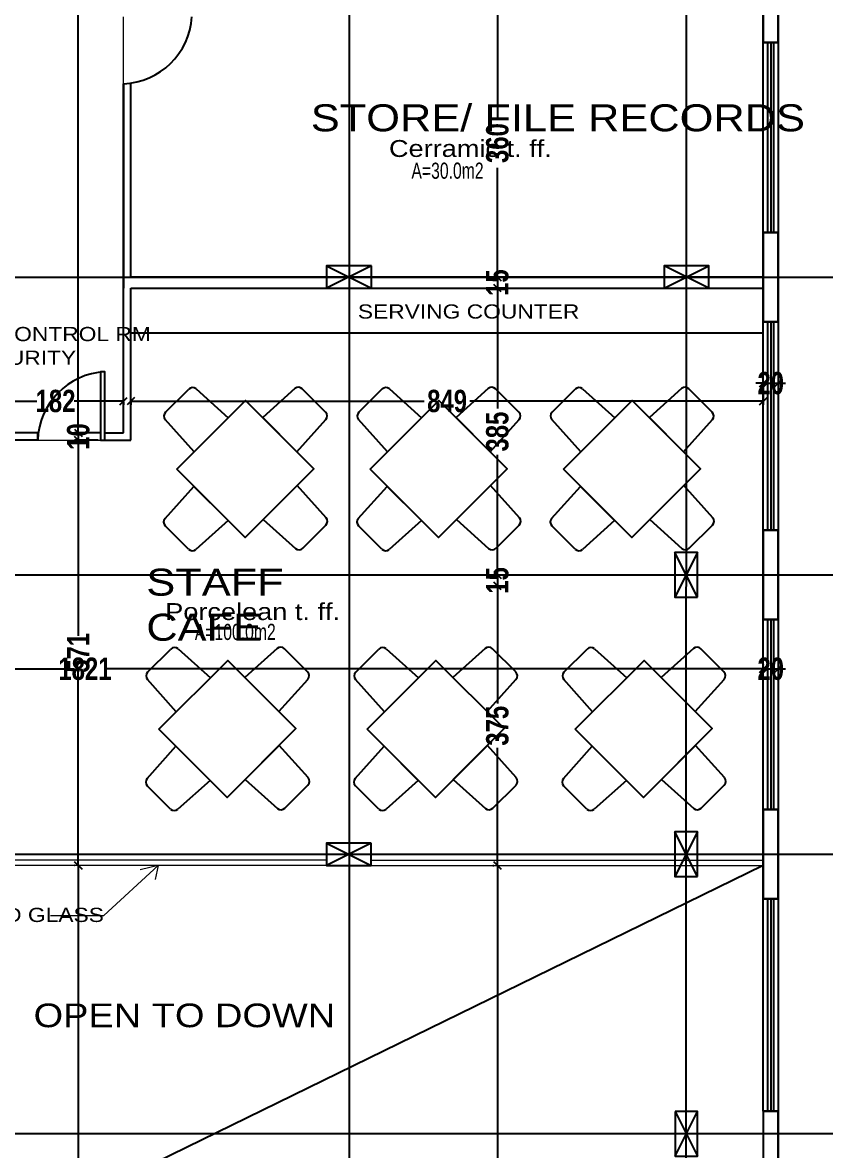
# Model space of a CAD drawing. Extents: x 285329 to 658348, y -83126 to -16980.
# Drawn here: x 341746 to 342823, y -41745 to -40231 of the extents above; entities that cross this region are included whole.
import ezdxf

# ---------------------------------------------------------------- set-up
doc = ezdxf.new("R2010")
doc.units = 0
doc.layers.get('0').update_dxf_attribs({"linetype": 'CONTINUOUS'})
doc.layers.get('DEFPOINTS').update_dxf_attribs({"color": 9, "linetype": 'CONTINUOUS'})
for name, color, linetype, lineweight in [('A-text finishing', 6, 'CONTINUOUS', 13), ('A-text function', 30, 'CONTINUOUS', 20), ('VIS', 8, 'CONTINUOUS', 18)]:
    doc.layers.add(name, color=color, linetype=linetype, lineweight=lineweight)
for name, color, linetype in [('AXIS', 1, 'CONTINUOUS'), ('COLUMN', 5, 'CONTINUOUS'), ('FURNITURE', 4, 'CONTINUOUS'), ('TEXT', 3, 'CONTINUOUS'), ('WALL', 7, 'CONTINUOUS'), ('WALL1', 2, 'CONTINUOUS')]:
    doc.layers.add(name, color=color, linetype=linetype)
doc.styles.add('ARIAL', font='BOD_CB.TTF', dxfattribs={"width": 1.2})
doc.styles.add('CITYBLUEPRINT', font='cityb___.ttf', dxfattribs={"width": 0.8})
doc.styles.get("Standard").update_dxf_attribs({"font": 'sanss___.ttf', "height": 15})
doc.dimstyles.new('50', dxfattribs={"dimtxt": 30, "dimasz": 10, "dimexe": 5, "dimexo": 6, "dimgap": 5, "dimtad": 0, "dimdec": 0, "dimdsep": 46, "dimtxsty": 'CITYBLUEPRINT', "dimblk1": 'OBLIQUE', "dimblk2": 'OBLIQUE', "dimsah": 1, "dimcen": 0.05, "dimdle": 0.03, "dimclre": 22, "dimclrt": 7, "dimadec": 0, "dimazin": 0, "dimtfac": 1, "dimtdec": 0, "dimtix": 1, "dimtmove": 0, "dimatfit": 3, "dimldrblk": 'OBLIQUE', "dimfxl": 1, "dimtolj": 1, "dimtzin": 0, "dimarcsym": 0})

# ---------------------------------------------------------------- blocks, each defined once
blk = doc.blocks.new('COLUMN')
at = {"layer": 'AXIS'}
for p, q in [((236924.7, -9644.3), (236984.7, -9674.3)), ((236984.7, -9644.3), (236924.7, -9674.3))]:
    blk.add_line(p, q, dxfattribs=at)
at = {"layer": 'COLUMN'}
blk.add_lwpolyline([(236924.7, -9644.3), (236984.7, -9644.3), (236984.7, -9674.3), (236924.7, -9674.3)], close=True, dxfattribs=at)
blk = doc.blocks.new('cbcb')
at = {"layer": 'AXIS'}
for p, q in [((328671.3, -10741.8), (328670.7, -14326.1)), ((329123.2, -10741.8), (329122.7, -14326.1)), ((327229.2, -12204), (329570.3, -12204)), ((327222.6, -12603.7), (329572, -12603.7)), ((327226.6, -12978.7), (329572, -12978.7)), ((329557.3, -13353.7), (327215.7, -13353.7))]:
    blk.add_line(p, q, dxfattribs=at)
at = {"layer": 'WALL', "linetype": 'Continuous', "ltscale": 3}
blk.add_lwpolyline([(329108.2, -12211.8), (329108, -12211.8)], dxfattribs=at)
at = {"layer": 'WALL', "linetype": 'Continuous', "xscale": -1}
for p in [(565625.4, -2544.7), (565625.2, -3319.4)]:
    blk.add_blockref('COLUMN', p, dxfattribs=at)
for p, rotation in [((92168.8, -21863.3), 180), ((338782.5, -249558.4), 270), ((338782.5, -249933.4), 270), ((319464, 223601), 90)]:
    blk.add_blockref('COLUMN', p, dxfattribs=dict(at, rotation=rotation))
blk = doc.blocks.new('T')
at = {"layer": 'FURNITURE'}
for p, q in [((59.8, 45), (29.3, 45)), ((24.3, 40.3), (22, 0)), ((67, 0), (64.8, 40.3)), ((67, 0), (22, 0)), ((-45, -29.7), (-45, -60.3)), ((0, -22.5), (-40.3, -24.7)), ((0, -22.5), (0, -67.5)), ((90.7, -22.5), (131, -24.7)), ((90.7, -22.5), (90.7, -67.5)), ((135.7, -29.7), (135.7, -60.3)), ((-40.3, -65.3), (0, -67.5)), ((131, -65.3), (90.7, -67.5)), ((67.9, -90), (22.9, -90)), ((25.1, -130.3), (22.9, -90)), ((67.9, -90), (65.6, -130.3)), ((60.6, -135), (30.1, -135))]:
    blk.add_line(p, q, dxfattribs=at)
blk.add_lwpolyline([(90.7, -90), (0, -90), (0, 0), (90.7, 0)], close=True, dxfattribs=at)
for centre, start, end in [((29.3, 40), 90, 176.8202), ((59.8, 40), 3.1798, 90), ((-40, -29.7), 93.1798, 180), ((130.7, -29.7), 0, 86.8202), ((-40, -60.3), 180, 266.8202), ((130.7, -60.3), 273.1798, 0), ((30.1, -130), 183.1798, 270), ((60.6, -130), 270, 356.8202)]:
    blk.add_arc(centre, 5, start, end, dxfattribs=at)
at = {"layer": 'WALL'}
blk.add_line((124.2, -65), (124.2, -65), dxfattribs=at)
blk = doc.blocks.new('_Oblique')
at = {"color": 0, "lineweight": -2}
blk.add_line((-0.5, -0.5), (0.5, 0.5), dxfattribs=at)
blk = doc.blocks.new('*D2353')
at = {"layer": 'DEFPOINTS', "color": 0, "linetype": 'Continuous', "lineweight": 5, "transparency": 16777216}
for p in [(341864.3, -39562.5), (341820.5, -40782), (341856, -40782)]:
    blk.add_point(p, dxfattribs=at)
at = {"layer": 'VIS', "color": 22, "linetype": 'Continuous', "lineweight": -2, "transparency": 16777216}
for p, q in [((341858.3, -39562.5), (341815.5, -39562.5)), ((341850, -40782), (341815.5, -40782))]:
    blk.add_line(p, q, dxfattribs=at)
at = {"layer": 'VIS', "color": 0, "linetype": 'Continuous', "lineweight": -2, "transparency": 16777216}
for p, q in [((341820.5, -39562.5), (341820.5, -40144.3)), ((341820.5, -40782), (341820.5, -40200.2))]:
    blk.add_line(p, q, dxfattribs=at)
at = {"layer": 'VIS', "color": 0, "linetype": 'Continuous', "lineweight": -2, "transparency": 16777216, "xscale": 10, "yscale": 10, "zscale": 10}
for p, rotation in [((341820.5, -39562.5), 90), ((341820.5, -40782), 270)]:
    blk.add_blockref('_Oblique', p, dxfattribs=dict(at, rotation=rotation))
at = {"layer": 'VIS', "color": 7, "linetype": 'Continuous', "lineweight": 5, "transparency": 16777216, "insert": (341820.5, -40172.2), "char_height": 30, "attachment_point": 5, "rotation": 90, "style": 'CITYBLUEPRINT'}
blk.add_mtext('\\A1;1219', dxfattribs=at)
blk = doc.blocks.new('*D2354')
at = {"layer": 'DEFPOINTS', "color": 0, "linetype": 'Continuous', "lineweight": 5, "transparency": 16777216}
for p in [(341820.5, -40792), (341853, -40792), (341856, -40782)]:
    blk.add_point(p, dxfattribs=at)
at = {"layer": 'VIS', "color": 0, "linetype": 'Continuous', "lineweight": -2, "transparency": 16777216}
for p, q in [((341820.5, -40782), (341820.5, -40772)), ((341820.5, -40782), (341820.5, -40792)), ((341820.5, -40792), (341820.5, -40802))]:
    blk.add_line(p, q, dxfattribs=at)
at = {"layer": 'VIS', "color": 22, "linetype": 'Continuous', "lineweight": -2, "transparency": 16777216}
for p, q in [((341850, -40782), (341815.5, -40782)), ((341847, -40792), (341815.5, -40792))]:
    blk.add_line(p, q, dxfattribs=at)
at = {"layer": 'VIS', "color": 0, "linetype": 'Continuous', "lineweight": -2, "transparency": 16777216, "xscale": 10, "yscale": 10, "zscale": 10}
for p, rotation in [((341820.5, -40782), 270), ((341820.5, -40792), 90)]:
    blk.add_blockref('_Oblique', p, dxfattribs=dict(at, rotation=rotation))
at = {"layer": 'VIS', "color": 7, "linetype": 'Continuous', "lineweight": 5, "transparency": 16777216, "insert": (341820.5, -40787), "char_height": 30, "attachment_point": 5, "rotation": 90, "style": 'CITYBLUEPRINT'}
blk.add_mtext('\\A1;10', dxfattribs=at)
blk = doc.blocks.new('*D2355')
at = {"layer": 'DEFPOINTS', "color": 0, "linetype": 'Continuous', "lineweight": 5, "transparency": 16777216}
for p in [(341853, -40792), (341820.5, -41362.7), (341822, -41362.7)]:
    blk.add_point(p, dxfattribs=at)
at = {"layer": 'VIS', "color": 22, "linetype": 'Continuous', "lineweight": -2, "transparency": 16777216}
for p, q in [((341847, -40792), (341815.5, -40792)), ((341816, -41362.7), (341815.5, -41362.7))]:
    blk.add_line(p, q, dxfattribs=at)
at = {"layer": 'VIS', "color": 0, "linetype": 'Continuous', "lineweight": -2, "transparency": 16777216}
for p, q in [((341820.5, -40791.9), (341820.5, -41054.3)), ((341820.5, -41362.7), (341820.5, -41100.4))]:
    blk.add_line(p, q, dxfattribs=at)
at = {"layer": 'VIS', "color": 0, "linetype": 'Continuous', "lineweight": -2, "transparency": 16777216, "xscale": 10, "yscale": 10, "zscale": 10}
for p, rotation in [((341820.5, -40792), 90), ((341820.5, -41362.7), 270)]:
    blk.add_blockref('_Oblique', p, dxfattribs=dict(at, rotation=rotation))
at = {"layer": 'VIS', "color": 7, "linetype": 'Continuous', "lineweight": 5, "transparency": 16777216, "insert": (341820.5, -41077.3), "char_height": 30, "attachment_point": 5, "rotation": 90, "style": 'CITYBLUEPRINT'}
blk.add_mtext('\\A1;571', dxfattribs=at)
blk = doc.blocks.new('*D2356')
at = {"layer": 'DEFPOINTS', "color": 0, "linetype": 'Continuous', "lineweight": 5, "transparency": 16777216}
for p in [(341822, -41362.7), (341801.3, -42243.1), (341820.5, -42243.1)]:
    blk.add_point(p, dxfattribs=at)
at = {"layer": 'VIS', "color": 22, "linetype": 'Continuous', "lineweight": -2, "transparency": 16777216}
for p, q in [((341816, -41362.7), (341815.5, -41362.7)), ((341807.3, -42243.1), (341825.5, -42243.1))]:
    blk.add_line(p, q, dxfattribs=at)
at = {"layer": 'VIS', "color": 0, "linetype": 'Continuous', "lineweight": -2, "transparency": 16777216}
for p, q in [((341820.5, -41362.7), (341820.5, -41768.1)), ((341820.5, -42243.1), (341820.5, -41837.7))]:
    blk.add_line(p, q, dxfattribs=at)
at = {"layer": 'VIS', "color": 0, "linetype": 'Continuous', "lineweight": -2, "transparency": 16777216, "xscale": 10, "yscale": 10, "zscale": 10}
for p, rotation in [((341820.5, -41362.7), 90), ((341820.5, -42243.1), 270)]:
    blk.add_blockref('_Oblique', p, dxfattribs=dict(at, rotation=rotation))
at = {"layer": 'VIS', "color": 7, "linetype": 'Continuous', "lineweight": 5, "transparency": 16777216, "insert": (341820.5, -41802.9), "char_height": 30, "attachment_point": 5, "rotation": 90, "style": 'CITYBLUEPRINT'}
blk.add_mtext('\\A1;880', dxfattribs=at)
blk = doc.blocks.new('*D2364')
at = {"layer": 'DEFPOINTS', "color": 0, "linetype": 'Continuous', "lineweight": 5, "transparency": 16777216}
for p in [(342383, -40213.3), (342383, -40573), (342383, -40573)]:
    blk.add_point(p, dxfattribs=at)
at = {"layer": 'VIS', "color": 22, "linetype": 'Continuous', "lineweight": -2, "transparency": 16777216}
for p, q in [((342377, -40213.3), (342378, -40213.3)), ((342377, -40573), (342378, -40573))]:
    blk.add_line(p, q, dxfattribs=at)
at = {"layer": 'VIS', "color": 0, "linetype": 'Continuous', "lineweight": -2, "transparency": 16777216}
for p, q in [((342383, -40213.3), (342383, -40359.7)), ((342383, -40573.1), (342383, -40426.6))]:
    blk.add_line(p, q, dxfattribs=at)
at = {"layer": 'VIS', "color": 0, "linetype": 'Continuous', "lineweight": -2, "transparency": 16777216, "xscale": 10, "yscale": 10, "zscale": 10}
for p, rotation in [((342383, -40213.3), 90), ((342383, -40573), 270)]:
    blk.add_blockref('_Oblique', p, dxfattribs=dict(at, rotation=rotation))
at = {"layer": 'VIS', "color": 7, "linetype": 'Continuous', "lineweight": 5, "transparency": 16777216, "insert": (342383, -40393.2), "char_height": 30, "attachment_point": 5, "rotation": 90, "style": 'CITYBLUEPRINT'}
blk.add_mtext('\\A1;360', dxfattribs=at)
blk = doc.blocks.new('*D2365')
at = {"layer": 'DEFPOINTS', "color": 0, "linetype": 'Continuous', "lineweight": 5, "transparency": 16777216}
for p in [(342383, -40573), (342383, -40588), (342383, -40588)]:
    blk.add_point(p, dxfattribs=at)
at = {"layer": 'VIS', "color": 0, "linetype": 'Continuous', "lineweight": -2, "transparency": 16777216}
for p, q in [((342383, -40573), (342383, -40563)), ((342383, -40573), (342383, -40588)), ((342383, -40588), (342383, -40598))]:
    blk.add_line(p, q, dxfattribs=at)
at = {"layer": 'VIS', "color": 22, "linetype": 'Continuous', "lineweight": -2, "transparency": 16777216}
for p, q in [((342377, -40573), (342378, -40573)), ((342377, -40588), (342378, -40588))]:
    blk.add_line(p, q, dxfattribs=at)
at = {"layer": 'VIS', "color": 0, "linetype": 'Continuous', "lineweight": -2, "transparency": 16777216, "xscale": 10, "yscale": 10, "zscale": 10}
for p, rotation in [((342383, -40573), 270), ((342383, -40588), 90)]:
    blk.add_blockref('_Oblique', p, dxfattribs=dict(at, rotation=rotation))
at = {"layer": 'VIS', "color": 7, "linetype": 'Continuous', "lineweight": 5, "transparency": 16777216, "insert": (342383, -40580.5), "char_height": 30, "attachment_point": 5, "rotation": 90, "style": 'CITYBLUEPRINT'}
blk.add_mtext('\\A1;15', dxfattribs=at)
blk = doc.blocks.new('*D2366')
at = {"layer": 'DEFPOINTS', "color": 0, "linetype": 'Continuous', "lineweight": 5, "transparency": 16777216}
for p in [(342383, -40588), (342383, -40972.7), (342383, -40972.7)]:
    blk.add_point(p, dxfattribs=at)
at = {"layer": 'VIS', "color": 22, "linetype": 'Continuous', "lineweight": -2, "transparency": 16777216}
for p, q in [((342377, -40588), (342378, -40588)), ((342377, -40972.7), (342378, -40972.7))]:
    blk.add_line(p, q, dxfattribs=at)
at = {"layer": 'VIS', "color": 0, "linetype": 'Continuous', "lineweight": -2, "transparency": 16777216}
for p, q in [((342383, -40588), (342383, -40749.4)), ((342383, -40972.7), (342383, -40811.4))]:
    blk.add_line(p, q, dxfattribs=at)
at = {"layer": 'VIS', "color": 0, "linetype": 'Continuous', "lineweight": -2, "transparency": 16777216, "xscale": 10, "yscale": 10, "zscale": 10}
for p, rotation in [((342383, -40588), 90), ((342383, -40972.7), 270)]:
    blk.add_blockref('_Oblique', p, dxfattribs=dict(at, rotation=rotation))
at = {"layer": 'VIS', "color": 7, "linetype": 'Continuous', "lineweight": 5, "transparency": 16777216, "insert": (342383, -40780.4), "char_height": 30, "attachment_point": 5, "rotation": 90, "style": 'CITYBLUEPRINT'}
blk.add_mtext('\\A1;385', dxfattribs=at)
blk = doc.blocks.new('*D2367')
at = {"layer": 'DEFPOINTS', "color": 0, "linetype": 'Continuous', "lineweight": 5, "transparency": 16777216}
for p in [(342383, -40972.7), (342383, -40987.7), (342383, -40987.7)]:
    blk.add_point(p, dxfattribs=at)
at = {"layer": 'VIS', "color": 0, "linetype": 'Continuous', "lineweight": -2, "transparency": 16777216}
for p, q in [((342383, -40972.7), (342383, -40962.7)), ((342383, -40972.7), (342383, -40987.7)), ((342383, -40987.7), (342383, -40997.7))]:
    blk.add_line(p, q, dxfattribs=at)
at = {"layer": 'VIS', "color": 22, "linetype": 'Continuous', "lineweight": -2, "transparency": 16777216}
for p, q in [((342377, -40972.7), (342378, -40972.7)), ((342377, -40987.7), (342378, -40987.7))]:
    blk.add_line(p, q, dxfattribs=at)
at = {"layer": 'VIS', "color": 0, "linetype": 'Continuous', "lineweight": -2, "transparency": 16777216, "xscale": 10, "yscale": 10, "zscale": 10}
for p, rotation in [((342383, -40972.7), 270), ((342383, -40987.7), 90)]:
    blk.add_blockref('_Oblique', p, dxfattribs=dict(at, rotation=rotation))
at = {"layer": 'VIS', "color": 7, "linetype": 'Continuous', "lineweight": 5, "transparency": 16777216, "insert": (342383, -40980.2), "char_height": 30, "attachment_point": 5, "rotation": 90, "style": 'CITYBLUEPRINT'}
blk.add_mtext('\\A1;15', dxfattribs=at)
blk = doc.blocks.new('*D2368')
at = {"layer": 'DEFPOINTS', "color": 0, "linetype": 'Continuous', "lineweight": 5, "transparency": 16777216}
for p in [(342383, -40987.7), (342383, -41362.7), (342383, -41362.7)]:
    blk.add_point(p, dxfattribs=at)
at = {"layer": 'VIS', "color": 22, "linetype": 'Continuous', "lineweight": -2, "transparency": 16777216}
for p, q in [((342377, -40987.7), (342378, -40987.7)), ((342377, -41362.7), (342378, -41362.7))]:
    blk.add_line(p, q, dxfattribs=at)
at = {"layer": 'VIS', "color": 0, "linetype": 'Continuous', "lineweight": -2, "transparency": 16777216}
for p, q in [((342383, -40987.7), (342383, -41145.5)), ((342383, -41362.7), (342383, -41204.9))]:
    blk.add_line(p, q, dxfattribs=at)
at = {"layer": 'VIS', "color": 0, "linetype": 'Continuous', "lineweight": -2, "transparency": 16777216, "xscale": 10, "yscale": 10, "zscale": 10}
for p, rotation in [((342383, -40987.7), 90), ((342383, -41362.7), 270)]:
    blk.add_blockref('_Oblique', p, dxfattribs=dict(at, rotation=rotation))
at = {"layer": 'VIS', "color": 7, "linetype": 'Continuous', "lineweight": 5, "transparency": 16777216, "insert": (342383, -41175.2), "char_height": 30, "attachment_point": 5, "rotation": 90, "style": 'CITYBLUEPRINT'}
blk.add_mtext('\\A1;375', dxfattribs=at)
blk = doc.blocks.new('*D2369')
at = {"layer": 'DEFPOINTS', "color": 0, "linetype": 'Continuous', "lineweight": 5, "transparency": 16777216}
for p in [(342383, -41362.7), (342383, -42242.7), (342383.6, -42242.7)]:
    blk.add_point(p, dxfattribs=at)
at = {"layer": 'VIS', "color": 22, "linetype": 'Continuous', "lineweight": -2, "transparency": 16777216}
for p, q in [((342377, -41362.7), (342378, -41362.7)), ((342377.6, -42242.7), (342378, -42242.7))]:
    blk.add_line(p, q, dxfattribs=at)
at = {"layer": 'VIS', "color": 0, "linetype": 'Continuous', "lineweight": -2, "transparency": 16777216}
for p, q in [((342383, -41362.7), (342383, -41767.9)), ((342383, -42242.8), (342383, -41837.5))]:
    blk.add_line(p, q, dxfattribs=at)
at = {"layer": 'VIS', "color": 0, "linetype": 'Continuous', "lineweight": -2, "transparency": 16777216, "xscale": 10, "yscale": 10, "zscale": 10}
for p, rotation in [((342383, -41362.7), 90), ((342383, -42242.7), 270)]:
    blk.add_blockref('_Oblique', p, dxfattribs=dict(at, rotation=rotation))
at = {"layer": 'VIS', "color": 7, "linetype": 'Continuous', "lineweight": 5, "transparency": 16777216, "insert": (342383, -41802.7), "char_height": 30, "attachment_point": 5, "rotation": 90, "style": 'CITYBLUEPRINT'}
blk.add_mtext('\\A1;880', dxfattribs=at)
blk = doc.blocks.new('*D2375')
at = {"layer": 'DEFPOINTS', "color": 0, "linetype": 'Continuous', "lineweight": 5, "transparency": 16777216}
for p in [(342739.8, -41098.9), (342739.8, -41098.9), (340919.1, -41118.2)]:
    blk.add_point(p, dxfattribs=at)
at = {"layer": 'VIS', "color": 22, "linetype": 'Continuous', "lineweight": -2, "transparency": 16777216}
for p, q in [((340919.1, -41112.2), (340919.1, -41093.9)), ((342739.8, -41092.9), (342739.8, -41093.9))]:
    blk.add_line(p, q, dxfattribs=at)
at = {"layer": 'VIS', "color": 0, "linetype": 'Continuous', "lineweight": -2, "transparency": 16777216}
for p, q in [((340919.1, -41098.9), (341801.9, -41098.9)), ((342739.8, -41098.9), (341856.9, -41098.9))]:
    blk.add_line(p, q, dxfattribs=at)
at = {"layer": 'VIS', "color": 0, "linetype": 'Continuous', "lineweight": -2, "transparency": 16777216, "xscale": 10, "yscale": 10, "zscale": 10, "rotation": 180}
blk.add_blockref('_Oblique', (340919.1, -41098.9), dxfattribs=at)
at = {"layer": 'VIS', "color": 0, "linetype": 'Continuous', "lineweight": -2, "transparency": 16777216, "xscale": 10, "yscale": 10, "zscale": 10}
blk.add_blockref('_Oblique', (342739.8, -41098.9), dxfattribs=at)
at = {"layer": 'VIS', "color": 7, "linetype": 'Continuous', "lineweight": 5, "transparency": 16777216, "insert": (341829.4, -41098.9), "char_height": 30, "attachment_point": 5, "style": 'CITYBLUEPRINT'}
blk.add_mtext('\\A1;1821', dxfattribs=at)
blk = doc.blocks.new('*D2376')
at = {"layer": 'DEFPOINTS', "color": 0, "linetype": 'Continuous', "lineweight": 5, "transparency": 16777216}
for p in [(342739.8, -41098.9), (342759.8, -41098.9), (342759.8, -41098.9)]:
    blk.add_point(p, dxfattribs=at)
at = {"layer": 'VIS', "color": 0, "linetype": 'Continuous', "lineweight": -2, "transparency": 16777216}
for p, q in [((342739.8, -41098.9), (342729.8, -41098.9)), ((342739.8, -41098.9), (342759.8, -41098.9)), ((342759.8, -41098.9), (342769.8, -41098.9))]:
    blk.add_line(p, q, dxfattribs=at)
at = {"layer": 'VIS', "color": 22, "linetype": 'Continuous', "lineweight": -2, "transparency": 16777216}
for p, q in [((342739.8, -41092.9), (342739.8, -41093.9)), ((342759.8, -41092.9), (342759.8, -41093.9))]:
    blk.add_line(p, q, dxfattribs=at)
at = {"layer": 'VIS', "color": 0, "linetype": 'Continuous', "lineweight": -2, "transparency": 16777216, "xscale": 10, "yscale": 10, "zscale": 10}
blk.add_blockref('_Oblique', (342739.8, -41098.9), dxfattribs=at)
at = {"layer": 'VIS', "color": 0, "linetype": 'Continuous', "lineweight": -2, "transparency": 16777216, "xscale": 10, "yscale": 10, "zscale": 10, "rotation": 180}
blk.add_blockref('_Oblique', (342759.8, -41098.9), dxfattribs=at)
at = {"layer": 'VIS', "color": 7, "linetype": 'Continuous', "lineweight": 5, "transparency": 16777216, "insert": (342749.8, -41098.9), "char_height": 30, "attachment_point": 5, "style": 'CITYBLUEPRINT'}
blk.add_mtext('\\A1;20', dxfattribs=at)
blk = doc.blocks.new('*D2377')
at = {"layer": 'DEFPOINTS', "color": 0, "linetype": 'Continuous', "lineweight": 5, "transparency": 16777216}
for p in [(341698.8, -40734.5), (341881, -40734.5), (341881, -40739.5)]:
    blk.add_point(p, dxfattribs=at)
at = {"layer": 'VIS', "color": 0, "linetype": 'Continuous', "lineweight": -2, "transparency": 16777216}
for p, q in [((341698.8, -40739.5), (341764.6, -40739.5)), ((341881, -40739.5), (341815.1, -40739.5))]:
    blk.add_line(p, q, dxfattribs=at)
at = {"layer": 'VIS', "color": 22, "linetype": 'Continuous', "lineweight": -2, "transparency": 16777216}
for p, q in [((341698.8, -40740.5), (341698.8, -40744.5)), ((341881, -40740.5), (341881, -40744.5))]:
    blk.add_line(p, q, dxfattribs=at)
at = {"layer": 'VIS', "color": 0, "linetype": 'Continuous', "lineweight": -2, "transparency": 16777216, "xscale": 10, "yscale": 10, "zscale": 10, "rotation": 180}
blk.add_blockref('_Oblique', (341698.8, -40739.5), dxfattribs=at)
at = {"layer": 'VIS', "color": 0, "linetype": 'Continuous', "lineweight": -2, "transparency": 16777216, "xscale": 10, "yscale": 10, "zscale": 10}
blk.add_blockref('_Oblique', (341881, -40739.5), dxfattribs=at)
at = {"layer": 'VIS', "color": 7, "linetype": 'Continuous', "lineweight": 5, "transparency": 16777216, "insert": (341789.9, -40739.5), "char_height": 30, "attachment_point": 5, "style": 'CITYBLUEPRINT'}
blk.add_mtext('\\A1;182', dxfattribs=at)
blk = doc.blocks.new('*D2378')
at = {"layer": 'DEFPOINTS', "color": 0, "linetype": 'Continuous', "lineweight": 5, "transparency": 16777216}
for p in [(342739.8, -40710.5), (341891, -40734.5), (342739.8, -40739.5)]:
    blk.add_point(p, dxfattribs=at)
at = {"layer": 'VIS', "color": 22, "linetype": 'Continuous', "lineweight": -2, "transparency": 16777216}
for p, q in [((342739.8, -40716.5), (342739.8, -40744.5)), ((341891, -40740.5), (341891, -40744.5))]:
    blk.add_line(p, q, dxfattribs=at)
at = {"layer": 'VIS', "color": 0, "linetype": 'Continuous', "lineweight": -2, "transparency": 16777216}
for p, q in [((341890.9, -40739.5), (342284.6, -40739.5)), ((342739.8, -40739.5), (342346.1, -40739.5))]:
    blk.add_line(p, q, dxfattribs=at)
at = {"layer": 'VIS', "color": 0, "linetype": 'Continuous', "lineweight": -2, "transparency": 16777216, "xscale": 10, "yscale": 10, "zscale": 10, "rotation": 180}
blk.add_blockref('_Oblique', (341891, -40739.5), dxfattribs=at)
at = {"layer": 'VIS', "color": 0, "linetype": 'Continuous', "lineweight": -2, "transparency": 16777216, "xscale": 10, "yscale": 10, "zscale": 10}
blk.add_blockref('_Oblique', (342739.8, -40739.5), dxfattribs=at)
at = {"layer": 'VIS', "color": 7, "linetype": 'Continuous', "lineweight": 5, "transparency": 16777216, "insert": (342315.4, -40739.5), "char_height": 30, "attachment_point": 5, "style": 'CITYBLUEPRINT'}
blk.add_mtext('\\A1;849', dxfattribs=at)
blk = doc.blocks.new('*D2379')
at = {"layer": 'DEFPOINTS', "color": 0, "linetype": 'Continuous', "lineweight": 5, "transparency": 16777216}
for p in [(342739.8, -40710.5), (342759.8, -40710.5), (342759.8, -40715.5)]:
    blk.add_point(p, dxfattribs=at)
at = {"layer": 'VIS', "color": 0, "linetype": 'Continuous', "lineweight": -2, "transparency": 16777216}
for p, q in [((342739.8, -40715.5), (342729.8, -40715.5)), ((342739.8, -40715.5), (342759.8, -40715.5)), ((342759.8, -40715.5), (342769.8, -40715.5))]:
    blk.add_line(p, q, dxfattribs=at)
at = {"layer": 'VIS', "color": 22, "linetype": 'Continuous', "lineweight": -2, "transparency": 16777216}
for p, q in [((342739.8, -40716.5), (342739.8, -40720.5)), ((342759.8, -40716.5), (342759.8, -40720.5))]:
    blk.add_line(p, q, dxfattribs=at)
at = {"layer": 'VIS', "color": 0, "linetype": 'Continuous', "lineweight": -2, "transparency": 16777216, "xscale": 10, "yscale": 10, "zscale": 10}
blk.add_blockref('_Oblique', (342739.8, -40715.5), dxfattribs=at)
at = {"layer": 'VIS', "color": 0, "linetype": 'Continuous', "lineweight": -2, "transparency": 16777216, "xscale": 10, "yscale": 10, "zscale": 10, "rotation": 180}
blk.add_blockref('_Oblique', (342759.8, -40715.5), dxfattribs=at)
at = {"layer": 'VIS', "color": 7, "linetype": 'Continuous', "lineweight": 5, "transparency": 16777216, "insert": (342749.8, -40715.5), "char_height": 30, "attachment_point": 5, "style": 'CITYBLUEPRINT'}
blk.add_mtext('\\A1;20', dxfattribs=at)

msp = doc.modelspace()

# ---------------------------------------------------------------- linework, layer by layer
at = {"layer": 'AXIS'}
msp.add_line((342739.78, -41362.71), (340919.08, -42252.58), dxfattribs=at)
at = {"layer": 'FURNITURE'}
msp.add_line((341890.95, -40648.04), (342739.78, -40648.04), dxfattribs=at)
at = {"layer": 'FURNITURE', "ltscale": 3}
for points in [[(342739.78, -40258.29), (342759.78, -40258.29), (342759.78, -40513.04), (342739.78, -40513.04)], [(342753.6, -40513.04), (342745.95, -40513.04), (342745.95, -40258.29), (342753.6, -40258.29)], [(342739.78, -40633.04), (342759.78, -40633.04), (342759.78, -40912.71), (342739.78, -40912.71)], [(342753.6, -40912.71), (342745.95, -40912.71), (342745.95, -40633.04), (342753.6, -40633.04)], [(342739.78, -41032.71), (342759.78, -41032.71), (342759.78, -41287.71), (342739.78, -41287.71)], [(342753.6, -41287.71), (342745.95, -41287.71), (342745.95, -41032.71), (342753.6, -41032.71)], [(342739.78, -41407.71), (342759.78, -41407.71), (342759.78, -41692.7), (342739.78, -41692.7)], [(342753.6, -41692.7), (342745.95, -41692.7), (342745.95, -41407.71), (342753.6, -41407.71)]]:
    msp.add_lwpolyline(points, close=True, dxfattribs=at)
at = {"layer": 'FURNITURE', "flags": 128}
msp.add_lwpolyline([(341856.05, -40791.96), (341856.05, -40700), (341850.05, -40700), (341850.05, -40791.96), (341856.05, -40791.96)], dxfattribs=at)
at = {"layer": 'FURNITURE'}
for centre, start, end in [((341877.47, -40217.96), 272.08654, 356.67709), ((341861.59, -40795.44), 93.32291, 177.91346)]:
    msp.add_arc(centre, 95.6, start, end, dxfattribs=at)
at = {"layer": 'VIS', "linetype": 'Continuous', "lineweight": 5}
for p, q in [((341880.95, -40313.51), (341880.95, -40223.51)), ((341890.95, -40313.51), (341880.95, -40313.51)), ((341766.05, -40791.96), (341856.05, -40791.96)), ((342153.62, -41355.71), (340919.08, -41355.71)), ((342213.62, -41355.71), (342739.78, -41355.71)), ((342153.62, -41362.71), (340919.08, -41362.71)), ((341854.88, -41429.8), (341927.45, -41362.71)), ((341927.45, -41362.71), (341903.47, -41368.73)), ((341927.45, -41362.71), (341923.73, -41381.53)), ((342213.62, -41362.71), (342739.78, -41362.71)), ((341783.37, -41429.8), (341854.88, -41429.8))]:
    msp.add_line(p, q, dxfattribs=at)
at = {"layer": 'WALL', "linetype": 'Continuous'}
for p, q in [((341880.95, -40313.51), (341880.95, -40588.04)), ((341880.95, -40781.96), (341880.95, -40313.51)), ((341890.95, -40573.02), (341890.95, -40313.51)), ((342739.78, -40573.04), (341890.95, -40573.02)), ((341890.95, -40791.96), (341890.95, -40588.04)), ((341890.95, -40588.04), (342739.78, -40588.04)), ((341766.05, -40781.96), (341698.78, -40781.96)), ((341766.05, -40791.96), (341698.78, -40791.96)), ((341766.05, -40791.96), (341766.05, -40781.96)), ((341850.05, -40791.96), (341890.95, -40791.96)), ((341856.05, -40791.96), (341856.05, -40781.96)), ((341856.05, -40781.96), (341880.95, -40781.96))]:
    msp.add_line(p, q, dxfattribs=at)
at = {"layer": 'WALL', "linetype": 'Continuous', "const_width": 3}
for points in [[(342759.78, -40198.29), (342759.78, -40138.29), (342739.78, -40138.29), (342739.78, -40198.29), (342739.78, -40258.29), (342759.78, -40258.29), (342759.78, -40198.29)], [(342759.78, -40573.04), (342759.78, -40513.04), (342739.78, -40513.04), (342739.78, -40573.04), (342739.78, -40633.04), (342759.78, -40633.04), (342759.78, -40573.04)], [(342759.78, -40972.71), (342759.78, -40912.71), (342739.78, -40912.71), (342739.78, -40972.71), (342739.78, -41032.71), (342759.78, -41032.71), (342759.78, -40972.71)], [(342759.78, -41347.71), (342759.78, -41287.71), (342739.78, -41287.71), (342739.78, -41347.71), (342739.78, -41407.71), (342759.78, -41407.71), (342759.78, -41347.71)], [(342755.84, -42273.58), (342759.78, -42273.58), (342759.78, -41938.58), (342759.78, -41692.7), (342739.78, -41692.7), (342739.78, -41958.58), (342739.78, -41958.58), (342739.78, -42273.58), (342759.78, -42273.58), (342755.84, -42273.58)]]:
    msp.add_lwpolyline(points, dxfattribs=at)
at = {"layer": 'WALL', "linetype": 'Continuous'}
for points in [[(342739.78, -40138.29), (342759.78, -40138.29), (342759.78, -40258.29), (342739.78, -40258.29)], [(342739.78, -40513.04), (342759.78, -40513.04), (342759.78, -40633.04), (342739.78, -40633.04)], [(342739.78, -40912.71), (342759.78, -40912.71), (342759.78, -41032.71), (342739.78, -41032.71)], [(342739.78, -41287.71), (342759.78, -41287.71), (342759.78, -41407.71), (342739.78, -41407.71)]]:
    msp.add_lwpolyline(points, close=True, dxfattribs=at)
at = {"layer": 'WALL', "linetype": 'Continuous', "ltscale": 3}
msp.add_lwpolyline([(342666.3, -42273.58), (342759.78, -42273.58), (342759.78, -41692.7), (342739.78, -41692.7)], dxfattribs=at)
msp.add_lwpolyline([(342666.3, -42273.58), (342759.78, -42273.58), (342759.78, -41692.7), (342739.78, -41692.7)], dxfattribs=at)
at = {"layer": 'WALL1'}
for p, q in [((342749.78, -40258.29), (342749.78, -40513.04)), ((342749.78, -40633.04), (342749.78, -40912.71)), ((342749.78, -41032.71), (342749.78, -41287.71)), ((342749.78, -41407.71), (342749.78, -41692.7))]:
    msp.add_line(p, q, dxfattribs=at)

# ---------------------------------------------------------------- block references
at = {"layer": 'VIS', "linetype": 'Continuous', "lineweight": 5}
msp.add_blockref('cbcb', (13513.08, -28369.04), dxfattribs=at)
at = {"layer": 'WALL1'}
for p, xscale, yscale, zscale, rotation in [((342136.71, -40830.25), 1.440000000011355, 1.440000000011355, 1.440000000011355, 225.0000000000001), ((342396.14, -40830.25), 1.440000000011355, 1.440000000011355, 1.440000000011355, 225.0000000000001), ((342655.57, -40830.25), 1.440000000011355, 1.440000000011355, 1.440000000011355, 225.0000000000001), ((341532.2, -41179.09), -1.440000000011355, 1.440000000002328, 1.439999999999999, 134.9999999999999), ((342112.63, -41179.09), 1.440000000011355, 1.440000000011355, 1.440000000011355, 225.0000000000001), ((342392, -41179.09), 1.440000000011355, 1.440000000011355, 1.440000000011355, 225.0000000000001), ((342671.38, -41179.09), 1.440000000011355, 1.440000000011355, 1.440000000011355, 225.0000000000001)]:
    msp.add_blockref('T', p, dxfattribs=dict(at, xscale=xscale, yscale=yscale, zscale=zscale, rotation=rotation))

# ---------------------------------------------------------------- texts
at = {"layer": 'A-text finishing', "style": 'ARIAL', "width": 1.2}
for s, p in [('Cerramic t. ff.', (342237.45, -40411.77)), ('Porcelean t. ff.', (341937.11, -41033.34))]:
    msp.add_text(s, height=22.68, dxfattribs=at).set_placement(p)
at = {"layer": 'A-text function', "attachment_point": 1, "style": 'ARIAL'}
for s, insert, char_height, width in [('STORE/ FILE RECORDS', (342132.46, -40341.11), 36.288, 1099.3541), ('SERVING COUNTER', (342195.64, -40609.67), 19.0512, 577.1609), ('FIRE CONTROL RM\\P& SECURITY', (341634.18, -40639.94), 19.0512, 577.1609), ('STAFF CAFE', (341911.75, -40964.33), 36.288, 322.271), ('FIGURED GLASS', (341606.78, -41419.54), 19.0512, 577.1609), ('OPEN TO DOWN', (341760.47, -41548.03), 31.752, 961.9348)]:
    msp.add_mtext(s, dxfattribs=dict(at, insert=insert, char_height=char_height, width=width))
at = {"layer": 'TEXT', "width": 0.7}
for s, p in [('A=30.0m2', (342267.56, -40441.1)), ('A=100.0m2', (341976.83, -41060.21))]:
    msp.add_text(s, height=21.6, rotation=0.12695, dxfattribs=at).set_placement(p)

# ---------------------------------------------------------------- dimensions: what is measured, and where the dimension line sits
at = {"layer": 'VIS', "linetype": 'Continuous', "lineweight": 5}
for base, p1, p2, picture, middle in [((341820.46, -40781.96), (341864.33, -39562.51), (341856.05, -40781.96), '*D2353', (341820.46, -40172.24)), ((342383.02, -40573.04), (342383.02, -40213.29), (342383.02, -40573.04), '*D2364', (342383.02, -40393.17)), ((342383.02, -40588.04), (342383.02, -40573.04), (342383.02, -40588.04), '*D2365', (342383.02, -40580.54)), ((342383.02, -40972.71), (342383.02, -40588.04), (342383.02, -40972.71), '*D2366', (342383.02, -40780.38)), ((341820.46, -40791.96), (341856.05, -40781.96), (341853.05, -40791.96), '*D2354', (341820.46, -40786.96)), ((341820.46, -41362.71), (341853.05, -40791.96), (341821.95, -41362.71), '*D2355', (341820.46, -41077.33)), ((342383.02, -40987.71), (342383.02, -40972.71), (342383.02, -40987.71), '*D2367', (342383.02, -40980.21)), ((342383.02, -41362.71), (342383.02, -40987.71), (342383.02, -41362.71), '*D2368', (342383.02, -41175.21)), ((341820.46, -42243.12), (341821.95, -41362.71), (341801.29, -42243.12), '*D2356', (341820.46, -41802.91)), ((342383.02, -42242.73), (342383.02, -41362.71), (342383.61, -42242.73), '*D2369', (342383.02, -41802.72))]:
    dim = msp.add_linear_dim(base=base, p1=p1, p2=p2, angle=90, dimstyle='50', override={"dimtmove": 1}, dxfattribs=at)
    dim.commit()
    dim.dimension.update_dxf_attribs({"geometry": picture, "text_midpoint": middle})
for base, p1, p2, picture, middle in [((342759.78, -40715.5), (342739.78, -40710.5), (342759.78, -40710.5), '*D2379', (342749.78, -40715.5)), ((341880.95, -40739.46), (341698.78, -40734.46), (341880.95, -40734.46), '*D2377', (341789.87, -40739.46)), ((342739.78, -40739.46), (341890.95, -40734.46), (342739.78, -40710.5), '*D2378', (342315.36, -40739.46)), ((342739.78, -41098.86), (340919.08, -41118.25), (342739.78, -41098.86), '*D2375', (341829.43, -41098.86)), ((342759.78, -41098.86), (342739.78, -41098.86), (342759.78, -41098.86), '*D2376', (342749.78, -41098.86))]:
    dim = msp.add_linear_dim(base=base, p1=p1, p2=p2, dimstyle='50', override={"dimtmove": 1}, dxfattribs=at)
    dim.commit()
    dim.dimension.update_dxf_attribs({"geometry": picture, "text_midpoint": middle})

doc.saveas('drawing.dxf')
